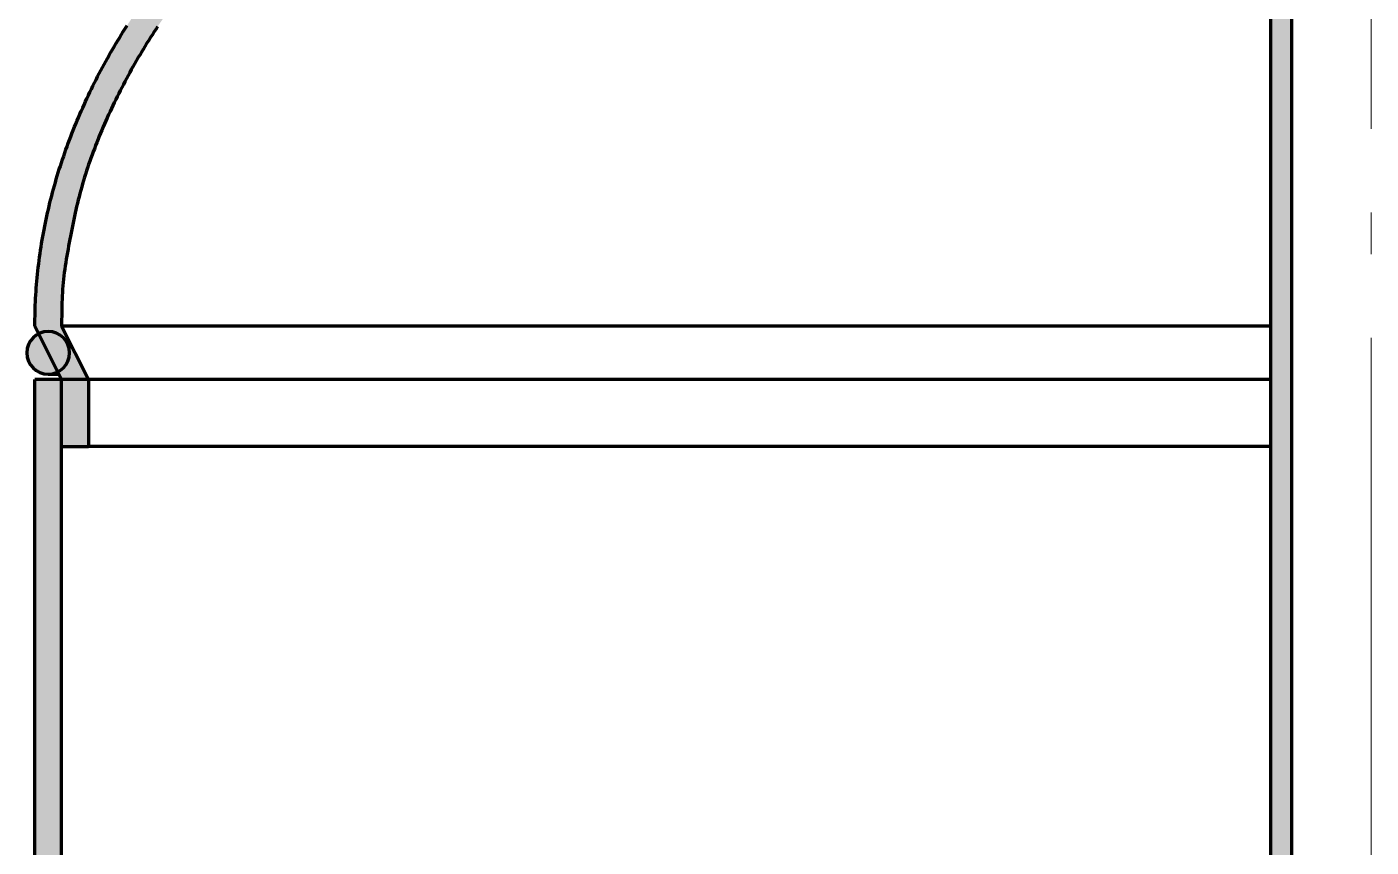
# Model space of a CAD drawing. Header units: millimetres. Extents: x 0 to 2382, y 0 to 420.
# Drawn here: x 731.81 to 764, y 256.42 to 276.06 of the extents above; entities that cross this region are included whole.
import ezdxf

# ---------------------------------------------------------------- set-up
doc = ezdxf.new("R2010")
doc.units = ezdxf.units.MM
doc.linetypes.add('IRAM-F-TRAZO-PUNTO', pattern=[20, 15, -2, 1, -2])
for name, color, linetype, lineweight in [('01-VISIBLE', 7, 'CONTINUOUS', 70), ('03-EJE', 1, 'IRAM-F-TRAZO-PUNTO', 18), ('05-RAYADO', 8, 'CONTINUOUS', 18)]:
    doc.layers.add(name, color=color, linetype=linetype, lineweight=lineweight)

msp = doc.modelspace()

# ---------------------------------------------------------------- hatches: boundary and pattern name
at = {"layer": '05-RAYADO'}
h = msp.add_hatch(color=7, dxfattribs=at)
h.dxf.hatch_style = 1
h.paths.add_polyline_path([(762.1, 124.253), (761.6, 124.253), (761.6, 292.147), (762.1, 292.147)])
h = msp.add_hatch(color=7, dxfattribs=at)
h.dxf.hatch_style = 1
h.paths.add_polyline_path([(733.28, 266.013), (732.64, 266.013), (732.64, 267.613), (732, 268.893), (732, 268.976), (732.001, 269.059), (732.003, 269.142), (732.004, 269.225), (732.007, 269.308), (732.01, 269.39), (732.014, 269.473), (732.018, 269.556), (732.023, 269.639), (732.028, 269.722), (732.034, 269.804), (732.041, 269.887), (732.048, 269.97), (732.055, 270.052), (732.063, 270.135), (732.072, 270.217), (732.081, 270.299), (732.091, 270.382), (732.102, 270.464), (732.113, 270.546), (732.124, 270.628), (732.136, 270.71), (732.149, 270.792), (732.162, 270.874), (732.176, 270.956), (732.19, 271.038), (732.205, 271.119), (732.22, 271.201), (732.236, 271.282), (732.252, 271.363), (732.269, 271.444), (732.287, 271.526), (732.304, 271.606), (732.323, 271.687), (732.342, 271.768), (732.361, 271.849), (732.382, 271.929), (732.402, 272.009), (732.423, 272.09), (732.445, 272.17), (732.467, 272.25), (732.49, 272.329), (732.513, 272.409), (732.536, 272.488), (732.56, 272.568), (732.585, 272.647), (732.61, 272.726), (732.636, 272.805), (732.662, 272.883), (732.689, 272.962), (732.716, 273.04), (732.743, 273.118), (732.771, 273.197), (732.8, 273.274), (732.829, 273.352), (732.858, 273.43), (732.888, 273.507), (732.919, 273.584), (732.949, 273.661), (732.981, 273.738), (733.012, 273.814), (733.045, 273.891), (733.077, 273.967), (733.11, 274.043), (733.144, 274.119), (733.178, 274.194), (733.212, 274.27), (733.247, 274.345), (733.283, 274.42), (733.318, 274.495), (733.354, 274.569), (733.391, 274.644), (733.428, 274.718), (733.465, 274.792), (733.503, 274.866), (733.541, 274.94), (733.58, 275.013), (733.619, 275.086), (733.658, 275.159), (733.698, 275.232), (733.738, 275.304), (733.779, 275.377), (733.82, 275.449), (733.861, 275.52), (733.903, 275.592), (733.945, 275.664), (733.988, 275.735), (734.03, 275.806), (734.074, 275.876), (734.117, 275.947), (734.161, 276.017), (734.206, 276.087), (734.25, 276.157), (734.295, 276.227), (734.341, 276.296), (734.386, 276.365), (734.432, 276.434), (734.479, 276.503), (734.525, 276.572), (734.573, 276.64), (734.62, 276.708), (734.668, 276.776), (734.716, 276.843), (734.764, 276.911), (734.813, 276.978), (734.862, 277.045), (734.911, 277.111), (734.961, 277.178), (735.011, 277.244), (735.061, 277.31), (735.112, 277.375), (735.162, 277.441), (735.214, 277.506), (735.265, 277.571), (735.317, 277.636), (735.369, 277.7), (735.421, 277.765), (735.474, 277.829), (735.527, 277.893), (735.58, 277.956), (735.633, 278.02), (735.687, 278.083), (735.741, 278.146), (735.795, 278.208), (735.85, 278.271), (735.905, 278.333), (735.96, 278.395), (736.015, 278.457), (736.071, 278.518), (736.126, 278.58), (736.183, 278.641), (736.239, 278.701), (736.296, 278.762), (736.352, 278.822), (736.409, 278.882), (736.467, 278.942), (736.524, 279.002), (736.582, 279.061), (736.64, 279.121), (736.699, 279.18), (736.757, 279.238), (736.816, 279.297), (736.875, 279.355), (736.934, 279.413), (736.993, 279.471), (737.053, 279.529), (737.113, 279.586), (737.173, 279.643), (737.233, 279.7), (737.294, 279.757), (737.354, 279.813), (737.415, 279.87), (737.476, 279.926), (737.538, 279.981), (737.599, 280.037), (737.661, 280.092), (737.723, 280.147), (737.785, 280.202), (737.847, 280.257), (737.91, 280.311), (737.973, 280.366), (738.036, 280.42), (738.099, 280.473), (738.162, 280.527), (738.225, 280.58), (738.289, 280.633), (738.353, 280.686), (738.417, 280.739), (738.481, 280.791), (738.546, 280.844), (738.61, 280.896), (738.675, 280.948), (738.74, 280.999), (738.805, 281.051), (738.87, 281.102), (738.935, 281.153), (739.001, 281.203), (739.067, 281.254), (739.133, 281.304), (739.199, 281.354), (739.265, 281.404), (739.331, 281.454), (739.398, 281.503), (739.465, 281.553), (739.531, 281.602), (739.598, 281.651), (739.666, 281.699), (739.733, 281.748), (739.8, 281.796), (739.868, 281.844), (739.936, 281.892), (740.004, 281.939), (740.072, 281.986), (740.14, 282.034), (740.208, 282.081), (740.277, 282.127), (740.345, 282.174), (740.414, 282.22), (740.483, 282.266), (740.552, 282.312), (740.621, 282.358), (740.69, 282.404), (740.76, 282.449), (740.829, 282.494), (740.899, 282.539), (740.969, 282.584), (741.039, 282.628), (741.109, 282.673), (741.179, 282.717), (741.249, 282.761), (741.32, 282.805), (741.39, 282.848), (741.461, 282.892), (741.532, 282.935), (741.603, 282.978), (741.674, 283.02), (741.745, 283.063), (741.816, 283.105), (741.887, 283.147), (741.959, 283.189), (742.03, 283.231), (742.102, 283.273), (742.174, 283.314), (742.246, 283.355), (742.318, 283.396), (742.39, 283.437), (742.462, 283.478), (742.535, 283.518), (742.607, 283.559), (742.68, 283.599), (742.753, 283.639), (742.825, 283.678), (742.898, 283.718), (742.971, 283.757), (743.044, 283.796), (743.118, 283.835), (743.191, 283.874), (743.264, 283.912), (743.338, 283.951), (743.411, 283.989), (743.485, 284.027), (743.559, 284.065), (743.633, 284.103), (743.707, 284.14), (743.781, 284.177), (743.855, 284.215), (743.929, 284.252), (744.003, 284.288), (744.078, 284.325), (744.152, 284.361), (744.227, 284.398), (744.301, 284.434), (744.376, 284.47), (744.451, 284.506), (744.526, 284.541), (744.601, 284.577), (744.676, 284.612), (744.751, 284.647), (744.826, 284.682), (744.901, 284.716), (744.977, 284.751), (745.052, 284.785), (745.128, 284.819), (745.203, 284.853), (745.279, 284.887), (745.355, 284.921), (745.431, 284.954), (745.507, 284.988), (745.583, 285.021), (745.659, 285.053), (745.735, 285.086), (745.811, 285.119), (745.888, 285.151), (745.964, 285.183), (746.041, 285.215), (746.117, 285.247), (746.194, 285.279), (746.27, 285.31), (746.347, 285.341), (746.424, 285.372), (746.501, 285.403), (746.578, 285.434), (746.655, 285.464), (746.732, 285.495), (746.81, 285.525), (746.887, 285.555), (746.964, 285.585), (747.042, 285.614), (747.119, 285.644), (747.197, 285.673), (747.274, 285.703), (747.352, 285.732), (747.43, 285.761), (747.507, 285.789), (747.585, 285.818), (747.663, 285.847), (747.741, 285.875), (747.819, 285.903), (747.897, 285.931), (747.975, 285.959), (748.053, 285.987), (748.131, 286.015), (748.209, 286.043), (748.287, 286.07), (748.366, 286.098), (748.444, 286.125), (748.522, 286.152), (748.601, 286.179), (748.679, 286.206), (748.758, 286.233), (748.836, 286.26), (748.915, 286.286), (748.993, 286.313), (749.072, 286.339), (749.15, 286.365), (749.229, 286.391), (749.308, 286.417), (749.387, 286.442), (749.466, 286.468), (749.545, 286.493), (749.624, 286.518), (749.703, 286.543), (749.782, 286.567), (749.861, 286.592), (749.941, 286.616), (750.02, 286.639), (750.1, 286.663), (750.179, 286.686), (750.259, 286.709), (750.339, 286.732), (750.418, 286.755), (750.498, 286.777), (750.578, 286.8), (750.658, 286.822), (750.738, 286.843), (750.818, 286.865), (750.898, 286.886), (750.978, 286.907), (751.059, 286.928), (751.139, 286.949), (751.219, 286.969), (751.3, 286.989), (751.38, 287.01), (751.461, 287.03), (751.541, 287.05), (751.622, 287.069), (751.702, 287.089), (751.783, 287.108), (751.863, 287.128), (751.944, 287.147), (752.024, 287.167), (752.105, 287.186), (752.186, 287.205), (752.266, 287.224), (752.347, 287.243), (752.428, 287.262), (752.509, 287.281), (752.589, 287.3), (752.67, 287.319), (752.751, 287.339), (752.831, 287.358), (752.912, 287.377), (752.993, 287.396), (753.073, 287.415), (753.154, 287.435), (753.234, 287.454), (753.315, 287.474), (753.395, 287.495), (753.475, 287.516), (753.555, 287.538), (753.635, 287.562), (753.714, 287.586), (753.794, 287.607), (753.875, 287.626), (753.956, 287.644), (754.037, 287.66), (754.119, 287.675), (754.2, 287.69), (754.282, 287.705), (754.364, 287.719), (754.445, 287.733), (754.527, 287.747), (754.609, 287.761), (754.691, 287.775), (754.772, 287.788), (754.854, 287.802), (754.936, 287.815), (755.018, 287.829), (755.1, 287.842), (755.181, 287.855), (755.263, 287.869), (755.345, 287.882), (755.427, 287.895), (755.509, 287.908), (755.591, 287.922), (755.673, 287.935), (755.754, 287.948), (755.836, 287.961), (755.918, 287.974), (756, 287.987), (756, 287.342), (755.921, 287.329), (755.841, 287.316), (755.762, 287.303), (755.683, 287.29), (755.603, 287.276), (755.524, 287.263), (755.445, 287.249), (755.365, 287.236), (755.286, 287.222), (755.207, 287.208), (755.128, 287.194), (755.049, 287.179), (754.969, 287.165), (754.89, 287.15), (754.811, 287.136), (754.732, 287.121), (754.653, 287.106), (754.574, 287.091), (754.495, 287.076), (754.416, 287.06), (754.337, 287.045), (754.258, 287.029), (754.18, 287.013), (754.101, 286.998), (754.022, 286.982), (753.943, 286.965), (753.864, 286.949), (753.786, 286.933), (753.707, 286.916), (753.628, 286.899), (753.55, 286.883), (753.471, 286.866), (753.392, 286.848), (753.314, 286.831), (753.235, 286.814), (753.157, 286.796), (753.078, 286.779), (753, 286.761), (752.922, 286.743), (752.843, 286.725), (752.765, 286.707), (752.686, 286.688), (752.608, 286.67), (752.53, 286.651), (752.452, 286.632), (752.374, 286.613), (752.295, 286.594), (752.217, 286.575), (752.139, 286.556), (752.061, 286.536), (751.983, 286.517), (751.905, 286.497), (751.827, 286.477), (751.749, 286.457), (751.672, 286.437), (751.594, 286.417), (751.516, 286.396), (751.438, 286.375), (751.361, 286.355), (751.283, 286.334), (751.205, 286.313), (751.128, 286.292), (751.05, 286.27), (750.973, 286.249), (750.895, 286.227), (750.818, 286.206), (750.74, 286.184), (750.663, 286.162), (750.586, 286.139), (750.508, 286.117), (750.431, 286.095), (750.354, 286.072), (750.277, 286.049), (750.2, 286.026), (750.123, 286.003), (750.046, 285.98), (749.969, 285.957), (749.892, 285.933), (749.815, 285.91), (749.738, 285.886), (749.661, 285.862), (749.584, 285.838), (749.508, 285.814), (749.431, 285.789), (749.355, 285.765), (749.278, 285.74), (749.201, 285.715), (749.125, 285.69), (749.049, 285.665), (748.972, 285.64), (748.896, 285.614), (748.82, 285.589), (748.744, 285.563), (748.667, 285.537), (748.591, 285.511), (748.515, 285.485), (748.439, 285.459), (748.363, 285.432), (748.287, 285.405), (748.212, 285.379), (748.136, 285.352), (748.06, 285.325), (747.984, 285.297), (747.909, 285.27), (747.833, 285.242), (747.758, 285.215), (747.682, 285.187), (747.607, 285.159), (747.532, 285.13), (747.456, 285.102), (747.381, 285.074), (747.306, 285.045), (747.231, 285.016), (747.156, 284.987), (747.081, 284.958), (747.006, 284.929), (746.931, 284.899), (746.856, 284.87), (746.782, 284.84), (746.707, 284.81), (746.632, 284.78), (746.558, 284.75), (746.483, 284.719), (746.409, 284.689), (746.335, 284.658), (746.26, 284.627), (746.186, 284.596), (746.112, 284.565), (746.038, 284.533), (745.964, 284.502), (745.89, 284.47), (745.816, 284.438), (745.742, 284.406), (745.669, 284.374), (745.595, 284.342), (745.522, 284.309), (745.448, 284.276), (745.375, 284.243), (745.301, 284.21), (745.228, 284.177), (745.155, 284.144), (745.082, 284.11), (745.009, 284.077), (744.936, 284.043), (744.863, 284.009), (744.79, 283.974), (744.718, 283.94), (744.645, 283.905), (744.572, 283.871), (744.5, 283.836), (744.427, 283.801), (744.355, 283.766), (744.283, 283.73), (744.211, 283.695), (744.139, 283.659), (744.067, 283.623), (743.995, 283.587), (743.923, 283.55), (743.852, 283.514), (743.78, 283.477), (743.708, 283.441), (743.637, 283.404), (743.566, 283.366), (743.494, 283.329), (743.423, 283.292), (743.352, 283.254), (743.281, 283.216), (743.21, 283.178), (743.14, 283.14), (743.069, 283.101), (742.998, 283.063), (742.928, 283.024), (742.858, 282.985), (742.787, 282.946), (742.717, 282.906), (742.647, 282.867), (742.577, 282.827), (742.507, 282.787), (742.438, 282.747), (742.368, 282.707), (742.298, 282.667), (742.229, 282.626), (742.16, 282.585), (742.09, 282.544), (742.021, 282.503), (741.952, 282.462), (741.884, 282.42), (741.815, 282.378), (741.746, 282.336), (741.678, 282.294), (741.609, 282.252), (741.541, 282.21), (741.473, 282.167), (741.405, 282.124), (741.337, 282.081), (741.269, 282.038), (741.201, 281.994), (741.134, 281.95), (741.066, 281.907), (740.999, 281.863), (740.932, 281.818), (740.865, 281.774), (740.798, 281.729), (740.731, 281.684), (740.664, 281.639), (740.598, 281.594), (740.532, 281.549), (740.465, 281.503), (740.399, 281.457), (740.333, 281.411), (740.267, 281.365), (740.202, 281.319), (740.136, 281.272), (740.071, 281.225), (740.006, 281.178), (739.94, 281.131), (739.875, 281.084), (739.811, 281.036), (739.746, 280.988), (739.682, 280.94), (739.617, 280.892), (739.553, 280.843), (739.489, 280.795), (739.425, 280.746), (739.361, 280.697), (739.298, 280.648), (739.234, 280.598), (739.171, 280.548), (739.108, 280.498), (739.045, 280.448), (738.982, 280.398), (738.92, 280.347), (738.857, 280.297), (738.795, 280.246), (738.733, 280.195), (738.671, 280.143), (738.61, 280.092), (738.548, 280.04), (738.487, 279.988), (738.426, 279.935), (738.365, 279.883), (738.304, 279.83), (738.243, 279.777), (738.183, 279.724), (738.123, 279.671), (738.063, 279.617), (738.003, 279.564), (737.943, 279.51), (737.884, 279.456), (737.824, 279.401), (737.765, 279.347), (737.707, 279.292), (737.648, 279.237), (737.59, 279.181), (737.531, 279.126), (737.473, 279.07), (737.416, 279.014), (737.358, 278.958), (737.301, 278.902), (737.244, 278.845), (737.187, 278.788), (737.13, 278.731), (737.074, 278.674), (737.017, 278.616), (736.961, 278.558), (736.906, 278.5), (736.85, 278.442), (736.795, 278.384), (736.74, 278.325), (736.685, 278.266), (736.63, 278.207), (736.576, 278.148), (736.522, 278.088), (736.468, 278.029), (736.415, 277.969), (736.361, 277.908), (736.308, 277.848), (736.256, 277.787), (736.203, 277.726), (736.151, 277.665), (736.099, 277.604), (736.047, 277.542), (735.996, 277.48), (735.945, 277.418), (735.894, 277.356), (735.843, 277.293), (735.793, 277.231), (735.743, 277.168), (735.693, 277.104), (735.644, 277.041), (735.594, 276.977), (735.545, 276.914), (735.497, 276.849), (735.449, 276.785), (735.401, 276.721), (735.353, 276.656), (735.306, 276.591), (735.258, 276.526), (735.212, 276.46), (735.165, 276.394), (735.119, 276.329), (735.073, 276.262), (735.028, 276.196), (734.983, 276.13), (734.938, 276.063), (734.893, 275.996), (734.849, 275.929), (734.805, 275.861), (734.762, 275.793), (734.719, 275.725), (734.676, 275.657), (734.634, 275.589), (734.592, 275.52), (734.55, 275.452), (734.509, 275.382), (734.468, 275.313), (734.428, 275.244), (734.388, 275.174), (734.348, 275.104), (734.309, 275.034), (734.27, 274.963), (734.231, 274.893), (734.193, 274.822), (734.155, 274.751), (734.118, 274.68), (734.081, 274.608), (734.045, 274.537), (734.008, 274.465), (733.973, 274.393), (733.937, 274.32), (733.902, 274.248), (733.868, 274.175), (733.833, 274.103), (733.8, 274.03), (733.766, 273.957), (733.733, 273.883), (733.7, 273.81), (733.668, 273.736), (733.636, 273.662), (733.605, 273.588), (733.573, 273.514), (733.543, 273.44), (733.512, 273.365), (733.483, 273.291), (733.453, 273.216), (733.424, 273.141), (733.396, 273.065), (733.368, 272.99), (733.34, 272.914), (733.314, 272.839), (733.287, 272.763), (733.262, 272.686), (733.236, 272.61), (733.212, 272.533), (733.188, 272.457), (733.164, 272.38), (733.142, 272.303), (733.12, 272.225), (733.098, 272.148), (733.077, 272.07), (733.057, 271.992), (733.037, 271.914), (733.018, 271.836), (732.999, 271.758), (732.981, 271.68), (732.963, 271.601), (732.946, 271.523), (732.929, 271.444), (732.913, 271.365), (732.897, 271.286), (732.881, 271.208), (732.865, 271.129), (732.85, 271.05), (732.835, 270.971), (732.821, 270.891), (732.807, 270.812), (732.793, 270.733), (732.779, 270.654), (732.765, 270.575), (732.752, 270.495), (732.739, 270.416), (732.726, 270.337), (732.714, 270.257), (732.702, 270.177), (732.692, 270.098), (732.682, 270.018), (732.674, 269.938), (732.667, 269.858), (732.662, 269.777), (732.657, 269.697), (732.653, 269.617), (732.649, 269.536), (732.647, 269.456), (732.645, 269.376), (732.643, 269.295), (732.642, 269.215), (732.641, 269.134), (732.64, 269.054), (732.64, 268.974), (732.64, 268.893), (733.28, 267.613)])
h = msp.add_hatch(color=7, dxfattribs=at)
h.dxf.hatch_style = 1
h.paths.add_polyline_path([(731.808, 268.253), (731.81, 268.293), (731.814, 268.333), (731.822, 268.373), (731.833, 268.411), (731.847, 268.449), (731.864, 268.486), (731.883, 268.521), (731.906, 268.554), (731.931, 268.586), (731.958, 268.615), (731.987, 268.642), (732.019, 268.667), (732.052, 268.69), (732.088, 268.709), (732.124, 268.726), (732.162, 268.74), (732.2, 268.751), (732.24, 268.759), (732.28, 268.764), (732.32, 268.765), (732.36, 268.764), (732.4, 268.759), (732.44, 268.751), (732.478, 268.74), (732.516, 268.726), (732.552, 268.709), (732.588, 268.69), (732.621, 268.667), (732.653, 268.642), (732.682, 268.615), (732.709, 268.586), (732.734, 268.554), (732.757, 268.521), (732.776, 268.486), (732.793, 268.449), (732.807, 268.411), (732.818, 268.373), (732.826, 268.333), (732.83, 268.293), (732.832, 268.253), (732.83, 268.213), (732.826, 268.173), (732.818, 268.134), (732.807, 268.095), (732.793, 268.057), (732.776, 268.021), (732.757, 267.986), (732.734, 267.952), (732.709, 267.921), (732.682, 267.891), (732.653, 267.864), (732.621, 267.839), (732.588, 267.817), (732.552, 267.797), (732.516, 267.78), (732.478, 267.766), (732.44, 267.755), (732.4, 267.747), (732.36, 267.743), (732.32, 267.741), (732.28, 267.743), (732.24, 267.747), (732.2, 267.755), (732.162, 267.766), (732.124, 267.78), (732.088, 267.797), (732.052, 267.817), (732.019, 267.839), (731.987, 267.864), (731.958, 267.891), (731.931, 267.921), (731.906, 267.952), (731.883, 267.986), (731.864, 268.021), (731.847, 268.057), (731.833, 268.095), (731.822, 268.134), (731.814, 268.173), (731.81, 268.213)])
h = msp.add_hatch(color=7, dxfattribs=at)
h.dxf.hatch_style = 1
h.paths.add_polyline_path([(732.64, 139.613), (732, 139.613), (732, 267.613), (732.64, 267.613)])

# ---------------------------------------------------------------- linework, layer by layer
at = {"layer": '01-VISIBLE'}
for p, q in [((761.6, 124.253), (761.6, 292.147)), ((762.1, 124.253), (762.1, 292.147)), ((732.64, 267.613), (732, 268.893)), ((733.28, 267.613), (732.64, 268.893)), ((732, 139.613), (732, 267.613)), ((732.64, 267.613), (732, 267.613)), ((732.64, 139.613), (732.64, 267.613)), ((732.64, 266.013), (732.64, 267.613)), ((733.28, 267.613), (733.28, 266.013)), ((732.64, 266.013), (733.28, 266.013))]:
    msp.add_line(p, q, dxfattribs=at)
for points in [[(732, 268.893), (732, 268.976), (732.001, 269.059), (732.003, 269.142), (732.004, 269.225), (732.007, 269.308), (732.01, 269.39), (732.014, 269.473), (732.018, 269.556), (732.023, 269.639), (732.028, 269.722), (732.034, 269.804), (732.041, 269.887), (732.048, 269.97), (732.055, 270.052), (732.063, 270.135), (732.072, 270.217), (732.081, 270.299), (732.091, 270.382), (732.102, 270.464), (732.113, 270.546), (732.124, 270.628), (732.136, 270.71), (732.149, 270.792), (732.162, 270.874), (732.176, 270.956), (732.19, 271.038), (732.205, 271.119), (732.22, 271.201), (732.236, 271.282), (732.252, 271.363), (732.269, 271.444), (732.287, 271.526), (732.304, 271.606), (732.323, 271.687), (732.342, 271.768), (732.361, 271.849), (732.382, 271.929), (732.402, 272.009), (732.423, 272.09), (732.445, 272.17), (732.467, 272.25), (732.49, 272.329), (732.513, 272.409), (732.536, 272.488), (732.56, 272.568), (732.585, 272.647), (732.61, 272.726), (732.636, 272.805), (732.662, 272.883), (732.689, 272.962), (732.716, 273.04), (732.743, 273.118), (732.771, 273.197), (732.8, 273.274), (732.829, 273.352), (732.858, 273.43), (732.888, 273.507), (732.919, 273.584), (732.949, 273.661), (732.981, 273.738), (733.012, 273.814), (733.045, 273.891), (733.077, 273.967), (733.11, 274.043), (733.144, 274.119), (733.178, 274.194), (733.212, 274.27), (733.247, 274.345), (733.283, 274.42), (733.318, 274.495), (733.354, 274.569), (733.391, 274.644), (733.428, 274.718), (733.465, 274.792), (733.503, 274.866), (733.541, 274.94), (733.58, 275.013), (733.619, 275.086), (733.658, 275.159), (733.698, 275.232), (733.738, 275.304), (733.779, 275.377), (733.82, 275.449), (733.861, 275.52), (733.903, 275.592), (733.945, 275.664), (733.988, 275.735), (734.03, 275.806), (734.074, 275.876), (734.117, 275.947), (734.161, 276.017), (734.206, 276.087)], [(734.938, 276.063), (734.893, 275.996), (734.849, 275.929), (734.805, 275.861), (734.762, 275.793), (734.719, 275.725), (734.676, 275.657), (734.634, 275.589), (734.592, 275.52), (734.55, 275.452), (734.509, 275.382), (734.468, 275.313), (734.428, 275.244), (734.388, 275.174), (734.348, 275.104), (734.309, 275.034), (734.27, 274.963), (734.231, 274.893), (734.193, 274.822), (734.155, 274.751), (734.118, 274.68), (734.081, 274.608), (734.045, 274.537), (734.008, 274.465), (733.973, 274.393), (733.937, 274.32), (733.902, 274.248), (733.868, 274.175), (733.833, 274.103), (733.8, 274.03), (733.766, 273.957), (733.733, 273.883), (733.7, 273.81), (733.668, 273.736), (733.636, 273.662), (733.605, 273.588), (733.573, 273.514), (733.543, 273.44), (733.512, 273.365), (733.483, 273.291), (733.453, 273.216), (733.424, 273.141), (733.396, 273.065), (733.368, 272.99), (733.34, 272.914), (733.314, 272.839), (733.287, 272.763), (733.262, 272.686), (733.236, 272.61), (733.212, 272.533), (733.188, 272.457), (733.164, 272.38), (733.142, 272.303), (733.12, 272.225), (733.098, 272.148), (733.077, 272.07), (733.057, 271.992), (733.037, 271.914), (733.018, 271.836), (732.999, 271.758), (732.981, 271.68), (732.963, 271.601), (732.946, 271.523), (732.929, 271.444), (732.913, 271.365), (732.897, 271.286), (732.881, 271.208), (732.865, 271.129), (732.85, 271.05), (732.835, 270.971), (732.821, 270.891), (732.807, 270.812), (732.793, 270.733), (732.779, 270.654), (732.765, 270.575), (732.752, 270.495), (732.739, 270.416), (732.726, 270.337), (732.714, 270.257), (732.702, 270.177), (732.692, 270.098), (732.682, 270.018), (732.674, 269.938), (732.667, 269.858), (732.662, 269.777), (732.657, 269.697), (732.653, 269.617), (732.649, 269.536), (732.647, 269.456), (732.645, 269.376), (732.643, 269.295), (732.642, 269.215), (732.641, 269.134), (732.64, 269.054), (732.64, 268.974), (732.64, 268.893)], [(761.6, 268.893), (761.528, 268.893), (761.455, 268.893), (761.383, 268.893), (761.31, 268.893), (761.238, 268.893), (761.166, 268.893), (761.093, 268.893), (761.021, 268.893), (760.948, 268.893), (760.876, 268.893), (760.804, 268.893), (760.731, 268.893), (760.659, 268.893), (760.586, 268.893), (760.514, 268.893), (760.442, 268.893), (760.369, 268.893), (760.297, 268.893), (760.224, 268.893), (760.152, 268.893), (760.08, 268.893), (760.007, 268.893), (759.935, 268.893), (759.862, 268.893), (759.79, 268.893), (759.718, 268.893), (759.645, 268.893), (759.573, 268.893), (759.5, 268.893), (759.428, 268.893), (759.356, 268.893), (759.283, 268.893), (759.211, 268.893), (759.138, 268.893), (759.066, 268.893), (758.994, 268.893), (758.921, 268.893), (758.849, 268.893), (758.776, 268.893), (758.704, 268.893), (758.632, 268.893), (758.559, 268.893), (758.487, 268.893), (758.414, 268.893), (758.342, 268.893), (758.27, 268.893), (758.197, 268.893), (758.125, 268.893), (758.052, 268.893), (757.98, 268.893), (757.908, 268.893), (757.835, 268.893), (757.763, 268.893), (757.69, 268.893), (757.618, 268.893), (757.546, 268.893), (757.473, 268.893), (757.401, 268.893), (757.328, 268.893), (757.256, 268.893), (757.184, 268.893), (757.111, 268.893), (757.039, 268.893), (756.966, 268.893), (756.894, 268.893), (756.822, 268.893), (756.749, 268.893), (756.677, 268.893), (756.604, 268.893), (756.532, 268.893), (756.46, 268.893), (756.387, 268.893), (756.315, 268.893), (756.242, 268.893), (756.17, 268.893), (756.098, 268.893), (756.025, 268.893), (755.953, 268.893), (755.88, 268.893), (755.808, 268.893), (755.736, 268.893), (755.663, 268.893), (755.591, 268.893), (755.518, 268.893), (755.446, 268.893), (755.374, 268.893), (755.301, 268.893), (755.229, 268.893), (755.156, 268.893), (755.084, 268.893), (755.012, 268.893), (754.939, 268.893), (754.867, 268.893), (754.794, 268.893), (754.722, 268.893), (754.65, 268.893), (754.577, 268.893), (754.505, 268.893), (754.432, 268.893), (754.36, 268.893), (754.288, 268.893), (754.215, 268.893), (754.143, 268.893), (754.07, 268.893), (753.998, 268.893), (753.926, 268.893), (753.853, 268.893), (753.781, 268.893), (753.708, 268.893), (753.636, 268.893), (753.564, 268.893), (753.491, 268.893), (753.419, 268.893), (753.346, 268.893), (753.274, 268.893), (753.202, 268.893), (753.129, 268.893), (753.057, 268.893), (752.984, 268.893), (752.912, 268.893), (752.84, 268.893), (752.767, 268.893), (752.695, 268.893), (752.622, 268.893), (752.55, 268.893), (752.478, 268.893), (752.405, 268.893), (752.333, 268.893), (752.26, 268.893), (752.188, 268.893), (752.116, 268.893), (752.043, 268.893), (751.971, 268.893), (751.898, 268.893), (751.826, 268.893), (751.754, 268.893), (751.681, 268.893), (751.609, 268.893), (751.536, 268.893), (751.464, 268.893), (751.392, 268.893), (751.319, 268.893), (751.247, 268.893), (751.174, 268.893), (751.102, 268.893), (751.03, 268.893), (750.957, 268.893), (750.885, 268.893), (750.812, 268.893), (750.74, 268.893), (750.668, 268.893), (750.595, 268.893), (750.523, 268.893), (750.45, 268.893), (750.378, 268.893), (750.306, 268.893), (750.233, 268.893), (750.161, 268.893), (750.088, 268.893), (750.016, 268.893), (749.944, 268.893), (749.871, 268.893), (749.799, 268.893), (749.726, 268.893), (749.654, 268.893), (749.582, 268.893), (749.509, 268.893), (749.437, 268.893), (749.364, 268.893), (749.292, 268.893), (749.22, 268.893), (749.147, 268.893), (749.075, 268.893), (749.002, 268.893), (748.93, 268.893), (748.858, 268.893), (748.785, 268.893), (748.713, 268.893), (748.64, 268.893), (748.568, 268.893), (748.496, 268.893), (748.423, 268.893), (748.351, 268.893), (748.278, 268.893), (748.206, 268.893), (748.134, 268.893), (748.061, 268.893), (747.989, 268.893), (747.916, 268.893), (747.844, 268.893), (747.772, 268.893), (747.699, 268.893), (747.627, 268.893), (747.554, 268.893), (747.482, 268.893), (747.41, 268.893), (747.337, 268.893), (747.265, 268.893), (747.192, 268.893), (747.12, 268.893), (747.048, 268.893), (746.975, 268.893), (746.903, 268.893), (746.83, 268.893), (746.758, 268.893), (746.686, 268.893), (746.613, 268.893), (746.541, 268.893), (746.468, 268.893), (746.396, 268.893), (746.324, 268.893), (746.251, 268.893), (746.179, 268.893), (746.106, 268.893), (746.034, 268.893), (745.962, 268.893), (745.889, 268.893), (745.817, 268.893), (745.744, 268.893), (745.672, 268.893), (745.6, 268.893), (745.527, 268.893), (745.455, 268.893), (745.382, 268.893), (745.31, 268.893), (745.238, 268.893), (745.165, 268.893), (745.093, 268.893), (745.02, 268.893), (744.948, 268.893), (744.876, 268.893), (744.803, 268.893), (744.731, 268.893), (744.658, 268.893), (744.586, 268.893), (744.514, 268.893), (744.441, 268.893), (744.369, 268.893), (744.296, 268.893), (744.224, 268.893), (744.152, 268.893), (744.079, 268.893), (744.007, 268.893), (743.934, 268.893), (743.862, 268.893), (743.79, 268.893), (743.717, 268.893), (743.645, 268.893), (743.572, 268.893), (743.5, 268.893), (743.428, 268.893), (743.355, 268.893), (743.283, 268.893), (743.21, 268.893), (743.138, 268.893), (743.066, 268.893), (742.993, 268.893), (742.921, 268.893), (742.848, 268.893), (742.776, 268.893), (742.704, 268.893), (742.631, 268.893), (742.559, 268.893), (742.486, 268.893), (742.414, 268.893), (742.342, 268.893), (742.269, 268.893), (742.197, 268.893), (742.124, 268.893), (742.052, 268.893), (741.98, 268.893), (741.907, 268.893), (741.835, 268.893), (741.762, 268.893), (741.69, 268.893), (741.618, 268.893), (741.545, 268.893), (741.473, 268.893), (741.4, 268.893), (741.328, 268.893), (741.256, 268.893), (741.183, 268.893), (741.111, 268.893), (741.038, 268.893), (740.966, 268.893), (740.894, 268.893), (740.821, 268.893), (740.749, 268.893), (740.676, 268.893), (740.604, 268.893), (740.532, 268.893), (740.459, 268.893), (740.387, 268.893), (740.314, 268.893), (740.242, 268.893), (740.17, 268.893), (740.097, 268.893), (740.025, 268.893), (739.952, 268.893), (739.88, 268.893), (739.808, 268.893), (739.735, 268.893), (739.663, 268.893), (739.59, 268.893), (739.518, 268.893), (739.446, 268.893), (739.373, 268.893), (739.301, 268.893), (739.228, 268.893), (739.156, 268.893), (739.084, 268.893), (739.011, 268.893), (738.939, 268.893), (738.866, 268.893), (738.794, 268.893), (738.722, 268.893), (738.649, 268.893), (738.577, 268.893), (738.504, 268.893), (738.432, 268.893), (738.36, 268.893), (738.287, 268.893), (738.215, 268.893), (738.142, 268.893), (738.07, 268.893), (737.998, 268.893), (737.925, 268.893), (737.853, 268.893), (737.78, 268.893), (737.708, 268.893), (737.636, 268.893), (737.563, 268.893), (737.491, 268.893), (737.418, 268.893), (737.346, 268.893), (737.274, 268.893), (737.201, 268.893), (737.129, 268.893), (737.056, 268.893), (736.984, 268.893), (736.912, 268.893), (736.839, 268.893), (736.767, 268.893), (736.694, 268.893), (736.622, 268.893), (736.55, 268.893), (736.477, 268.893), (736.405, 268.893), (736.332, 268.893), (736.26, 268.893), (736.188, 268.893), (736.115, 268.893), (736.043, 268.893), (735.97, 268.893), (735.898, 268.893), (735.826, 268.893), (735.753, 268.893), (735.681, 268.893), (735.608, 268.893), (735.536, 268.893), (735.464, 268.893), (735.391, 268.893), (735.319, 268.893), (735.246, 268.893), (735.174, 268.893), (735.102, 268.893), (735.029, 268.893), (734.957, 268.893), (734.884, 268.893), (734.812, 268.893), (734.74, 268.893), (734.667, 268.893), (734.595, 268.893), (734.522, 268.893), (734.45, 268.893), (734.378, 268.893), (734.305, 268.893), (734.233, 268.893), (734.16, 268.893), (734.088, 268.893), (734.016, 268.893), (733.943, 268.893), (733.871, 268.893), (733.798, 268.893), (733.726, 268.893), (733.654, 268.893), (733.581, 268.893), (733.509, 268.893), (733.436, 268.893), (733.364, 268.893), (733.292, 268.893), (733.219, 268.893), (733.147, 268.893), (733.074, 268.893), (733.002, 268.893), (732.93, 268.893), (732.857, 268.893), (732.785, 268.893), (732.712, 268.893), (732.64, 268.893)], [(732.32, 267.741), (732.363, 267.741), (732.405, 267.741), (732.448, 267.741), (732.491, 267.741), (732.533, 267.741), (732.576, 267.741)], [(733.28, 267.613), (733.216, 267.613), (733.152, 267.613), (733.088, 267.613), (733.024, 267.613), (732.96, 267.613), (732.896, 267.613), (732.832, 267.613), (732.768, 267.613), (732.704, 267.613), (732.64, 267.613)], [(761.6, 267.613), (761.529, 267.613), (761.458, 267.613), (761.388, 267.613), (761.317, 267.613), (761.246, 267.613), (761.175, 267.613), (761.104, 267.613), (761.034, 267.613), (760.963, 267.613), (760.892, 267.613), (760.821, 267.613), (760.75, 267.613), (760.68, 267.613), (760.609, 267.613), (760.538, 267.613), (760.467, 267.613), (760.396, 267.613), (760.326, 267.613), (760.255, 267.613), (760.184, 267.613), (760.113, 267.613), (760.042, 267.613), (759.972, 267.613), (759.901, 267.613), (759.83, 267.613), (759.759, 267.613), (759.688, 267.613), (759.618, 267.613), (759.547, 267.613), (759.476, 267.613), (759.405, 267.613), (759.334, 267.613), (759.264, 267.613), (759.193, 267.613), (759.122, 267.613), (759.051, 267.613), (758.98, 267.613), (758.91, 267.613), (758.839, 267.613), (758.768, 267.613), (758.697, 267.613), (758.626, 267.613), (758.556, 267.613), (758.485, 267.613), (758.414, 267.613), (758.343, 267.613), (758.272, 267.613), (758.202, 267.613), (758.131, 267.613), (758.06, 267.613), (757.989, 267.613), (757.918, 267.613), (757.848, 267.613), (757.777, 267.613), (757.706, 267.613), (757.635, 267.613), (757.564, 267.613), (757.494, 267.613), (757.423, 267.613), (757.352, 267.613), (757.281, 267.613), (757.21, 267.613), (757.14, 267.613), (757.069, 267.613), (756.998, 267.613), (756.927, 267.613), (756.856, 267.613), (756.786, 267.613), (756.715, 267.613), (756.644, 267.613), (756.573, 267.613), (756.502, 267.613), (756.432, 267.613), (756.361, 267.613), (756.29, 267.613), (756.219, 267.613), (756.148, 267.613), (756.078, 267.613), (756.007, 267.613), (755.936, 267.613), (755.865, 267.613), (755.794, 267.613), (755.724, 267.613), (755.653, 267.613), (755.582, 267.613), (755.511, 267.613), (755.44, 267.613), (755.37, 267.613), (755.299, 267.613), (755.228, 267.613), (755.157, 267.613), (755.086, 267.613), (755.016, 267.613), (754.945, 267.613), (754.874, 267.613), (754.803, 267.613), (754.732, 267.613), (754.662, 267.613), (754.591, 267.613), (754.52, 267.613), (754.449, 267.613), (754.378, 267.613), (754.308, 267.613), (754.237, 267.613), (754.166, 267.613), (754.095, 267.613), (754.024, 267.613), (753.954, 267.613), (753.883, 267.613), (753.812, 267.613), (753.741, 267.613), (753.67, 267.613), (753.6, 267.613), (753.529, 267.613), (753.458, 267.613), (753.387, 267.613), (753.316, 267.613), (753.246, 267.613), (753.175, 267.613), (753.104, 267.613), (753.033, 267.613), (752.962, 267.613), (752.892, 267.613), (752.821, 267.613), (752.75, 267.613), (752.679, 267.613), (752.608, 267.613), (752.538, 267.613), (752.467, 267.613), (752.396, 267.613), (752.325, 267.613), (752.254, 267.613), (752.184, 267.613), (752.113, 267.613), (752.042, 267.613), (751.971, 267.613), (751.9, 267.613), (751.83, 267.613), (751.759, 267.613), (751.688, 267.613), (751.617, 267.613), (751.546, 267.613), (751.476, 267.613), (751.405, 267.613), (751.334, 267.613), (751.263, 267.613), (751.192, 267.613), (751.122, 267.613), (751.051, 267.613), (750.98, 267.613), (750.909, 267.613), (750.838, 267.613), (750.768, 267.613), (750.697, 267.613), (750.626, 267.613), (750.555, 267.613), (750.484, 267.613), (750.414, 267.613), (750.343, 267.613), (750.272, 267.613), (750.201, 267.613), (750.13, 267.613), (750.06, 267.613), (749.989, 267.613), (749.918, 267.613), (749.847, 267.613), (749.776, 267.613), (749.706, 267.613), (749.635, 267.613), (749.564, 267.613), (749.493, 267.613), (749.422, 267.613), (749.352, 267.613), (749.281, 267.613), (749.21, 267.613), (749.139, 267.613), (749.068, 267.613), (748.998, 267.613), (748.927, 267.613), (748.856, 267.613), (748.785, 267.613), (748.714, 267.613), (748.644, 267.613), (748.573, 267.613), (748.502, 267.613), (748.431, 267.613), (748.36, 267.613), (748.29, 267.613), (748.219, 267.613), (748.148, 267.613), (748.077, 267.613), (748.006, 267.613), (747.936, 267.613), (747.865, 267.613), (747.794, 267.613), (747.723, 267.613), (747.652, 267.613), (747.582, 267.613), (747.511, 267.613), (747.44, 267.613), (747.369, 267.613), (747.298, 267.613), (747.228, 267.613), (747.157, 267.613), (747.086, 267.613), (747.015, 267.613), (746.944, 267.613), (746.874, 267.613), (746.803, 267.613), (746.732, 267.613), (746.661, 267.613), (746.59, 267.613), (746.52, 267.613), (746.449, 267.613), (746.378, 267.613), (746.307, 267.613), (746.236, 267.613), (746.166, 267.613), (746.095, 267.613), (746.024, 267.613), (745.953, 267.613), (745.882, 267.613), (745.812, 267.613), (745.741, 267.613), (745.67, 267.613), (745.599, 267.613), (745.528, 267.613), (745.458, 267.613), (745.387, 267.613), (745.316, 267.613), (745.245, 267.613), (745.174, 267.613), (745.104, 267.613), (745.033, 267.613), (744.962, 267.613), (744.891, 267.613), (744.82, 267.613), (744.75, 267.613), (744.679, 267.613), (744.608, 267.613), (744.537, 267.613), (744.466, 267.613), (744.396, 267.613), (744.325, 267.613), (744.254, 267.613), (744.183, 267.613), (744.112, 267.613), (744.042, 267.613), (743.971, 267.613), (743.9, 267.613), (743.829, 267.613), (743.758, 267.613), (743.688, 267.613), (743.617, 267.613), (743.546, 267.613), (743.475, 267.613), (743.404, 267.613), (743.334, 267.613), (743.263, 267.613), (743.192, 267.613), (743.121, 267.613), (743.05, 267.613), (742.98, 267.613), (742.909, 267.613), (742.838, 267.613), (742.767, 267.613), (742.696, 267.613), (742.626, 267.613), (742.555, 267.613), (742.484, 267.613), (742.413, 267.613), (742.342, 267.613), (742.272, 267.613), (742.201, 267.613), (742.13, 267.613), (742.059, 267.613), (741.988, 267.613), (741.918, 267.613), (741.847, 267.613), (741.776, 267.613), (741.705, 267.613), (741.634, 267.613), (741.564, 267.613), (741.493, 267.613), (741.422, 267.613), (741.351, 267.613), (741.28, 267.613), (741.21, 267.613), (741.139, 267.613), (741.068, 267.613), (740.997, 267.613), (740.926, 267.613), (740.856, 267.613), (740.785, 267.613), (740.714, 267.613), (740.643, 267.613), (740.572, 267.613), (740.502, 267.613), (740.431, 267.613), (740.36, 267.613), (740.289, 267.613), (740.218, 267.613), (740.148, 267.613), (740.077, 267.613), (740.006, 267.613), (739.935, 267.613), (739.864, 267.613), (739.794, 267.613), (739.723, 267.613), (739.652, 267.613), (739.581, 267.613), (739.51, 267.613), (739.44, 267.613), (739.369, 267.613), (739.298, 267.613), (739.227, 267.613), (739.156, 267.613), (739.086, 267.613), (739.015, 267.613), (738.944, 267.613), (738.873, 267.613), (738.802, 267.613), (738.732, 267.613), (738.661, 267.613), (738.59, 267.613), (738.519, 267.613), (738.448, 267.613), (738.378, 267.613), (738.307, 267.613), (738.236, 267.613), (738.165, 267.613), (738.094, 267.613), (738.024, 267.613), (737.953, 267.613), (737.882, 267.613), (737.811, 267.613), (737.74, 267.613), (737.67, 267.613), (737.599, 267.613), (737.528, 267.613), (737.457, 267.613), (737.386, 267.613), (737.316, 267.613), (737.245, 267.613), (737.174, 267.613), (737.103, 267.613), (737.032, 267.613), (736.962, 267.613), (736.891, 267.613), (736.82, 267.613), (736.749, 267.613), (736.678, 267.613), (736.608, 267.613), (736.537, 267.613), (736.466, 267.613), (736.395, 267.613), (736.324, 267.613), (736.254, 267.613), (736.183, 267.613), (736.112, 267.613), (736.041, 267.613), (735.97, 267.613), (735.9, 267.613), (735.829, 267.613), (735.758, 267.613), (735.687, 267.613), (735.616, 267.613), (735.546, 267.613), (735.475, 267.613), (735.404, 267.613), (735.333, 267.613), (735.262, 267.613), (735.192, 267.613), (735.121, 267.613), (735.05, 267.613), (734.979, 267.613), (734.908, 267.613), (734.838, 267.613), (734.767, 267.613), (734.696, 267.613), (734.625, 267.613), (734.554, 267.613), (734.484, 267.613), (734.413, 267.613), (734.342, 267.613), (734.271, 267.613), (734.2, 267.613), (734.13, 267.613), (734.059, 267.613), (733.988, 267.613), (733.917, 267.613), (733.846, 267.613), (733.776, 267.613), (733.705, 267.613), (733.634, 267.613), (733.563, 267.613), (733.492, 267.613), (733.422, 267.613), (733.351, 267.613), (733.28, 267.613)], [(761.6, 266.013), (761.529, 266.013), (761.458, 266.013), (761.388, 266.013), (761.317, 266.013), (761.246, 266.013), (761.175, 266.013), (761.104, 266.013), (761.034, 266.013), (760.963, 266.013), (760.892, 266.013), (760.821, 266.013), (760.75, 266.013), (760.68, 266.013), (760.609, 266.013), (760.538, 266.013), (760.467, 266.013), (760.396, 266.013), (760.326, 266.013), (760.255, 266.013), (760.184, 266.013), (760.113, 266.013), (760.042, 266.013), (759.972, 266.013), (759.901, 266.013), (759.83, 266.013), (759.759, 266.013), (759.688, 266.013), (759.618, 266.013), (759.547, 266.013), (759.476, 266.013), (759.405, 266.013), (759.334, 266.013), (759.264, 266.013), (759.193, 266.013), (759.122, 266.013), (759.051, 266.013), (758.98, 266.013), (758.91, 266.013), (758.839, 266.013), (758.768, 266.013), (758.697, 266.013), (758.626, 266.013), (758.556, 266.013), (758.485, 266.013), (758.414, 266.013), (758.343, 266.013), (758.272, 266.013), (758.202, 266.013), (758.131, 266.013), (758.06, 266.013), (757.989, 266.013), (757.918, 266.013), (757.848, 266.013), (757.777, 266.013), (757.706, 266.013), (757.635, 266.013), (757.564, 266.013), (757.494, 266.013), (757.423, 266.013), (757.352, 266.013), (757.281, 266.013), (757.21, 266.013), (757.14, 266.013), (757.069, 266.013), (756.998, 266.013), (756.927, 266.013), (756.856, 266.013), (756.786, 266.013), (756.715, 266.013), (756.644, 266.013), (756.573, 266.013), (756.502, 266.013), (756.432, 266.013), (756.361, 266.013), (756.29, 266.013), (756.219, 266.013), (756.148, 266.013), (756.078, 266.013), (756.007, 266.013), (755.936, 266.013), (755.865, 266.013), (755.794, 266.013), (755.724, 266.013), (755.653, 266.013), (755.582, 266.013), (755.511, 266.013), (755.44, 266.013), (755.37, 266.013), (755.299, 266.013), (755.228, 266.013), (755.157, 266.013), (755.086, 266.013), (755.016, 266.013), (754.945, 266.013), (754.874, 266.013), (754.803, 266.013), (754.732, 266.013), (754.662, 266.013), (754.591, 266.013), (754.52, 266.013), (754.449, 266.013), (754.378, 266.013), (754.308, 266.013), (754.237, 266.013), (754.166, 266.013), (754.095, 266.013), (754.024, 266.013), (753.954, 266.013), (753.883, 266.013), (753.812, 266.013), (753.741, 266.013), (753.67, 266.013), (753.6, 266.013), (753.529, 266.013), (753.458, 266.013), (753.387, 266.013), (753.316, 266.013), (753.246, 266.013), (753.175, 266.013), (753.104, 266.013), (753.033, 266.013), (752.962, 266.013), (752.892, 266.013), (752.821, 266.013), (752.75, 266.013), (752.679, 266.013), (752.608, 266.013), (752.538, 266.013), (752.467, 266.013), (752.396, 266.013), (752.325, 266.013), (752.254, 266.013), (752.184, 266.013), (752.113, 266.013), (752.042, 266.013), (751.971, 266.013), (751.9, 266.013), (751.83, 266.013), (751.759, 266.013), (751.688, 266.013), (751.617, 266.013), (751.546, 266.013), (751.476, 266.013), (751.405, 266.013), (751.334, 266.013), (751.263, 266.013), (751.192, 266.013), (751.122, 266.013), (751.051, 266.013), (750.98, 266.013), (750.909, 266.013), (750.838, 266.013), (750.768, 266.013), (750.697, 266.013), (750.626, 266.013), (750.555, 266.013), (750.484, 266.013), (750.414, 266.013), (750.343, 266.013), (750.272, 266.013), (750.201, 266.013), (750.13, 266.013), (750.06, 266.013), (749.989, 266.013), (749.918, 266.013), (749.847, 266.013), (749.776, 266.013), (749.706, 266.013), (749.635, 266.013), (749.564, 266.013), (749.493, 266.013), (749.422, 266.013), (749.352, 266.013), (749.281, 266.013), (749.21, 266.013), (749.139, 266.013), (749.068, 266.013), (748.998, 266.013), (748.927, 266.013), (748.856, 266.013), (748.785, 266.013), (748.714, 266.013), (748.644, 266.013), (748.573, 266.013), (748.502, 266.013), (748.431, 266.013), (748.36, 266.013), (748.29, 266.013), (748.219, 266.013), (748.148, 266.013), (748.077, 266.013), (748.006, 266.013), (747.936, 266.013), (747.865, 266.013), (747.794, 266.013), (747.723, 266.013), (747.652, 266.013), (747.582, 266.013), (747.511, 266.013), (747.44, 266.013), (747.369, 266.013), (747.298, 266.013), (747.228, 266.013), (747.157, 266.013), (747.086, 266.013), (747.015, 266.013), (746.944, 266.013), (746.874, 266.013), (746.803, 266.013), (746.732, 266.013), (746.661, 266.013), (746.59, 266.013), (746.52, 266.013), (746.449, 266.013), (746.378, 266.013), (746.307, 266.013), (746.236, 266.013), (746.166, 266.013), (746.095, 266.013), (746.024, 266.013), (745.953, 266.013), (745.882, 266.013), (745.812, 266.013), (745.741, 266.013), (745.67, 266.013), (745.599, 266.013), (745.528, 266.013), (745.458, 266.013), (745.387, 266.013), (745.316, 266.013), (745.245, 266.013), (745.174, 266.013), (745.104, 266.013), (745.033, 266.013), (744.962, 266.013), (744.891, 266.013), (744.82, 266.013), (744.75, 266.013), (744.679, 266.013), (744.608, 266.013), (744.537, 266.013), (744.466, 266.013), (744.396, 266.013), (744.325, 266.013), (744.254, 266.013), (744.183, 266.013), (744.112, 266.013), (744.042, 266.013), (743.971, 266.013), (743.9, 266.013), (743.829, 266.013), (743.758, 266.013), (743.688, 266.013), (743.617, 266.013), (743.546, 266.013), (743.475, 266.013), (743.404, 266.013), (743.334, 266.013), (743.263, 266.013), (743.192, 266.013), (743.121, 266.013), (743.05, 266.013), (742.98, 266.013), (742.909, 266.013), (742.838, 266.013), (742.767, 266.013), (742.696, 266.013), (742.626, 266.013), (742.555, 266.013), (742.484, 266.013), (742.413, 266.013), (742.342, 266.013), (742.272, 266.013), (742.201, 266.013), (742.13, 266.013), (742.059, 266.013), (741.988, 266.013), (741.918, 266.013), (741.847, 266.013), (741.776, 266.013), (741.705, 266.013), (741.634, 266.013), (741.564, 266.013), (741.493, 266.013), (741.422, 266.013), (741.351, 266.013), (741.28, 266.013), (741.21, 266.013), (741.139, 266.013), (741.068, 266.013), (740.997, 266.013), (740.926, 266.013), (740.856, 266.013), (740.785, 266.013), (740.714, 266.013), (740.643, 266.013), (740.572, 266.013), (740.502, 266.013), (740.431, 266.013), (740.36, 266.013), (740.289, 266.013), (740.218, 266.013), (740.148, 266.013), (740.077, 266.013), (740.006, 266.013), (739.935, 266.013), (739.864, 266.013), (739.794, 266.013), (739.723, 266.013), (739.652, 266.013), (739.581, 266.013), (739.51, 266.013), (739.44, 266.013), (739.369, 266.013), (739.298, 266.013), (739.227, 266.013), (739.156, 266.013), (739.086, 266.013), (739.015, 266.013), (738.944, 266.013), (738.873, 266.013), (738.802, 266.013), (738.732, 266.013), (738.661, 266.013), (738.59, 266.013), (738.519, 266.013), (738.448, 266.013), (738.378, 266.013), (738.307, 266.013), (738.236, 266.013), (738.165, 266.013), (738.094, 266.013), (738.024, 266.013), (737.953, 266.013), (737.882, 266.013), (737.811, 266.013), (737.74, 266.013), (737.67, 266.013), (737.599, 266.013), (737.528, 266.013), (737.457, 266.013), (737.386, 266.013), (737.316, 266.013), (737.245, 266.013), (737.174, 266.013), (737.103, 266.013), (737.032, 266.013), (736.962, 266.013), (736.891, 266.013), (736.82, 266.013), (736.749, 266.013), (736.678, 266.013), (736.608, 266.013), (736.537, 266.013), (736.466, 266.013), (736.395, 266.013), (736.324, 266.013), (736.254, 266.013), (736.183, 266.013), (736.112, 266.013), (736.041, 266.013), (735.97, 266.013), (735.9, 266.013), (735.829, 266.013), (735.758, 266.013), (735.687, 266.013), (735.616, 266.013), (735.546, 266.013), (735.475, 266.013), (735.404, 266.013), (735.333, 266.013), (735.262, 266.013), (735.192, 266.013), (735.121, 266.013), (735.05, 266.013), (734.979, 266.013), (734.908, 266.013), (734.838, 266.013), (734.767, 266.013), (734.696, 266.013), (734.625, 266.013), (734.554, 266.013), (734.484, 266.013), (734.413, 266.013), (734.342, 266.013), (734.271, 266.013), (734.2, 266.013), (734.13, 266.013), (734.059, 266.013), (733.988, 266.013), (733.917, 266.013), (733.846, 266.013), (733.776, 266.013), (733.705, 266.013), (733.634, 266.013), (733.563, 266.013), (733.492, 266.013), (733.422, 266.013), (733.351, 266.013), (733.28, 266.013)]]:
    msp.add_lwpolyline(points, dxfattribs=at)
for start, end in [(90, 180), (-90, 90), (180, -90)]:
    msp.add_arc((732.32, 268.253), 0.512, start, end, dxfattribs=at)
at = {"layer": '03-EJE'}
msp.add_line((764, 113.613), (764, 300.387), dxfattribs=at)

doc.saveas('drawing.dxf')
